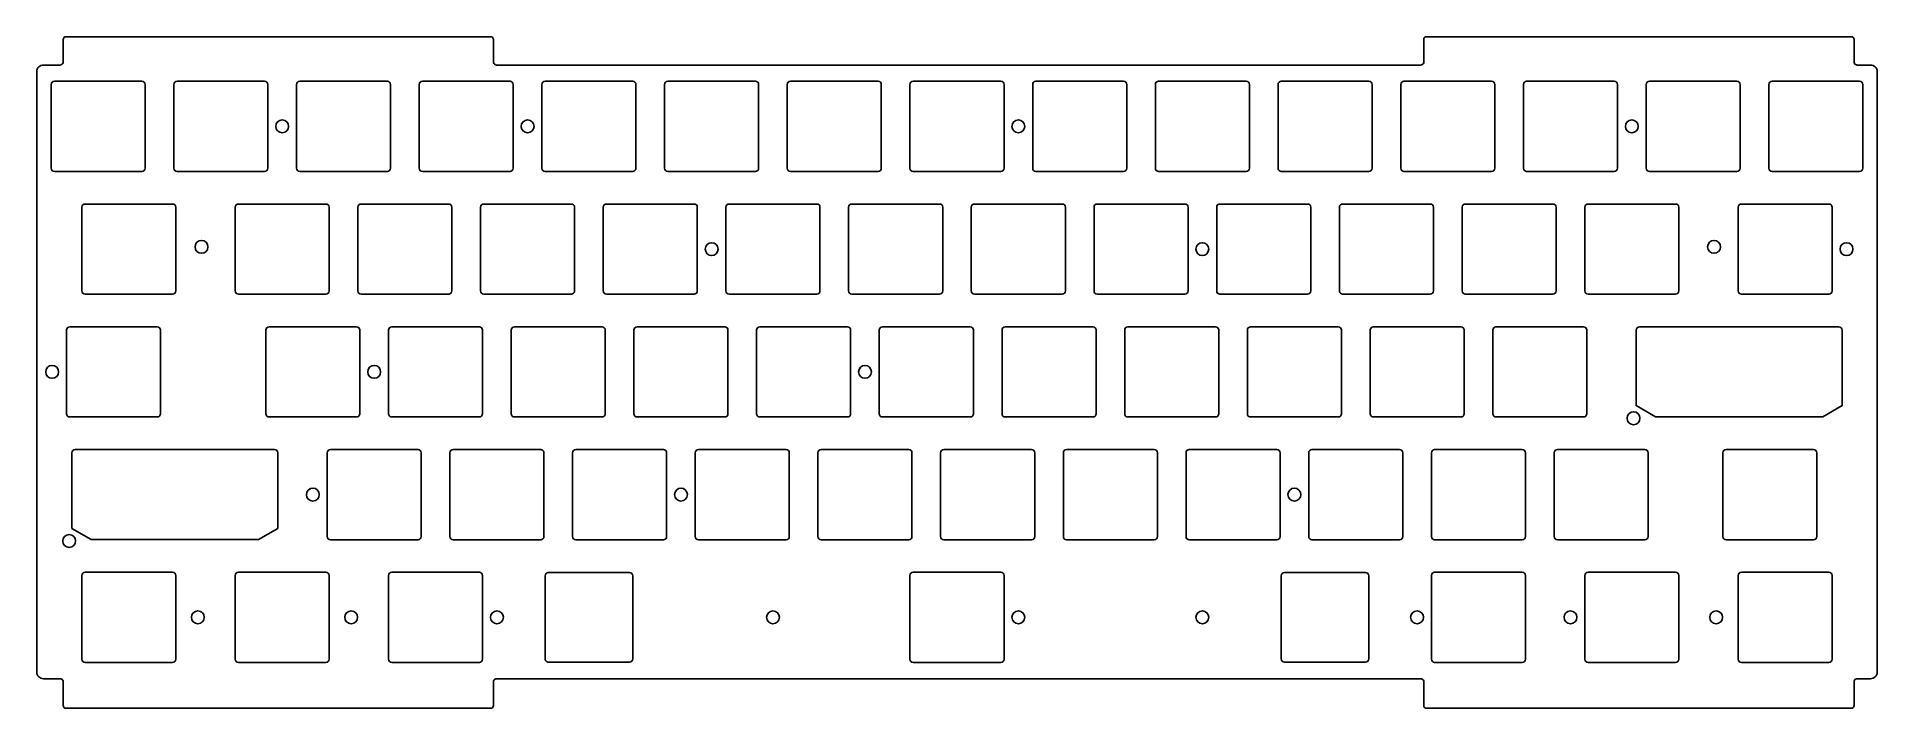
# Model space of a CAD drawing. Header units: millimetres. Extents: x -10 to 276, y -90 to 14.
import ezdxf

# ---------------------------------------------------------------- set-up
doc = ezdxf.new("R2010")
doc.units = ezdxf.units.MM
doc.layers.get('0').update_dxf_attribs({"linetype": 'CONTINUOUS'})
doc.layers.add('BLACK', color=7, linetype='CONTINUOUS')
doc.layers.add('Edge.Cuts', color=53, linetype='CONTINUOUS')

msp = doc.modelspace()

# ---------------------------------------------------------------- linework, layer by layer
for points in [[(240.35, 6.5), (240.35, -6.5, 0.4142123908), (240.85, -7), (254.45, -7, 0.4142135624), (254.95, -6.5), (254.95, 6.5, 0.4142135624), (254.45, 7), (240.85, 7, 0.4142123908)], [(259.4, 6.5), (259.4, -6.5, 0.4142123908), (259.9, -7), (273.5, -7, 0.4142135624), (274, -6.5), (274, 6.5, 0.4142135624), (273.5, 7), (259.9, 7, 0.4142123908)], [(254.6375, -12.55), (254.6375, -25.55, 0.4142123908), (255.1375, -26.05), (268.7375, -26.05, 0.4142135624), (269.2375, -25.55), (269.2375, -12.55, 0.4142135624), (268.7375, -12.05), (255.1375, -12.05, 0.4142123908)], [(238.79375, -31.625), (238.79375, -43.343), (241.79375, -45.075), (267.79375, -45.075), (270.79375, -43.343), (270.79375, -31.625, 0.4142135624), (270.29375, -31.125), (239.29375, -31.125, 0.4142123908)], [(-4.09375, -50.675), (-4.09375, -62.393), (-1.09375, -64.125), (24.90625, -64.125), (27.90625, -62.393), (27.90625, -50.675, 0.4142135624), (27.40625, -50.175), (-3.59375, -50.175, 0.4142123908)]]:
    msp.add_lwpolyline(points, format="xyb", close=True)
for centre in [(238.125, 0), (271.4625, -19.05), (238.39375, -45.3), (33.3375, -57.15), (-4.49375, -64.35)]:
    msp.add_circle(centre, 1)
at = {"layer": 'BLACK', "linetype": 'Continuous'}
for p, q in [((9.18125, -31.1), (-4.418749, -31.1)), ((-4.91875, -31.6), (-4.91875, -44.6)), ((9.68125, -44.6), (9.68125, -31.6)), ((-4.418749, -45.1), (9.18125, -45.1)), ((226.0625, -50.652003), (226.0625, -63.652051)), ((240.162412, -50.152051), (226.5625, -50.152051)), ((240.6625, -63.651903), (240.6625, -50.644041)), ((252.253712, -50.652003), (252.253712, -63.652003)), ((266.353712, -50.152003), (252.753712, -50.152003)), ((266.853712, -63.652003), (266.853712, -50.652003)), ((226.562512, -64.152051), (240.168657, -64.152051)), ((252.753712, -64.152003), (266.353712, -64.152003))]:
    msp.add_line(p, q, dxfattribs=at)
at = {"layer": 'BLACK'}
for centre, radius, start, end in [((-4.418749, -31.600001), 0.500001, 90, 179.99988541), ((9.18125, -31.6), 0.5, 0, 90), ((-4.418749, -44.599999), 0.500001, 180.00011459, 270), ((9.18125, -44.6), 0.5, 270, 0), ((226.562412, -50.652003), 0.499912, 89.98991497, 180), ((240.162412, -50.652203), 0.500152, 0.9350487, 90), ((252.753712, -50.652003), 0.5, 90, 180), ((266.353712, -50.652003), 0.5, 0, 90), ((226.562512, -63.652103), 0.499948, 179.99404138, 270), ((240.162312, -63.651903), 0.500188, 270.7268293, 0), ((252.753712, -63.652003), 0.5, 180, 270), ((266.353712, -63.652003), 0.5, 270, 0)]:
    msp.add_arc(centre, radius, start, end, dxfattribs=at)
at = {"layer": 'Edge.Cuts', "linetype": 'Continuous'}
for p, q in [((-5.405262, 13.623599), (-5.4249, 13.500004)), ((-5.4249, 13.500004), (-5.4249, 10.025004)), ((-5.348458, 13.735098), (-5.405262, 13.623599)), ((-5.259981, 13.823589), (-5.348458, 13.735098)), ((-5.148492, 13.880411), (-5.259981, 13.823589)), ((-5.0249, 13.900004), (-5.148492, 13.880411)), ((60.9751, 13.900004), (-5.0249, 13.900004)), ((61.09871, 13.880459), (60.9751, 13.900004)), ((61.210219, 13.823632), (61.09871, 13.880459)), ((61.29871, 13.735131), (61.210219, 13.823632)), ((61.355524, 13.623617), (61.29871, 13.735131)), ((61.3751, 13.500004), (61.355524, 13.623617)), ((61.3751, 10.025004), (61.3751, 13.500004)), ((205.844344, 13.623616), (205.824788, 13.500004)), ((205.824788, 13.500004), (205.824788, 10.025004)), ((205.901163, 13.735126), (205.844344, 13.623616)), ((205.989661, 13.82362), (205.901163, 13.735126)), ((206.101175, 13.880433), (205.989661, 13.82362)), ((206.224788, 13.900004), (206.101175, 13.880433)), ((272.224788, 13.900004), (206.224788, 13.900004)), ((272.348398, 13.88045), (272.224788, 13.900004)), ((272.459906, 13.823627), (272.348398, 13.88045)), ((272.548398, 13.735128), (272.459906, 13.823627)), ((272.605212, 13.623615), (272.548398, 13.735128)), ((272.624788, 13.500004), (272.605212, 13.623615)), ((272.624788, 10.025004), (272.624788, 13.500004)), ((-9.50534, 8.699969), (-9.525056, 8.500004)), ((-9.447014, 8.89225), (-9.50534, 8.699969)), ((-9.352296, 9.069458), (-9.447014, 8.89225)), ((-9.224828, 9.224782), (-9.352296, 9.069458)), ((-9.069506, 9.352254), (-9.224828, 9.224782)), ((-8.892301, 9.446976), (-9.069506, 9.352254)), ((-8.700021, 9.505306), (-8.892301, 9.446976)), ((-8.500056, 9.525004), (-8.700021, 9.505306)), ((-5.9249, 9.525004), (-8.500056, 9.525004)), ((-5.795495, 9.542092), (-5.9249, 9.525004)), ((-5.674906, 9.592028), (-5.795495, 9.542092)), ((-5.571352, 9.671475), (-5.674906, 9.592028)), ((-5.491891, 9.775019), (-5.571352, 9.671475)), ((-5.441939, 9.895601), (-5.491891, 9.775019)), ((-5.4249, 10.025004), (-5.441939, 9.895601)), ((61.392096, 9.895588), (61.3751, 10.025004)), ((61.442052, 9.774992), (61.392096, 9.895588)), ((61.52152, 9.671437), (61.442052, 9.774992)), ((61.625082, 9.591978), (61.52152, 9.671437)), ((61.745682, 9.542033), (61.625082, 9.591978)), ((61.8751, 9.525004), (61.745682, 9.542033)), ((205.324788, 9.525004), (61.8751, 9.525004)), ((205.454198, 9.542026), (205.324788, 9.525004)), ((205.574789, 9.591981), (205.454198, 9.542026)), ((205.678341, 9.671444), (205.574789, 9.591981)), ((205.7578, 9.775), (205.678341, 9.671444)), ((205.80775, 9.895593), (205.7578, 9.775)), ((205.824788, 10.025004), (205.80775, 9.895593)), ((272.641795, 9.89559), (272.624788, 10.025004)), ((272.69175, 9.774996), (272.641795, 9.89559)), ((272.771215, 9.671441), (272.69175, 9.774996)), ((272.874776, 9.591982), (272.771215, 9.671441)), ((272.995373, 9.542035), (272.874776, 9.591982)), ((273.124788, 9.525004), (272.995373, 9.542035)), ((275.199944, 9.525004), (273.124788, 9.525004)), ((275.399911, 9.5053), (275.199944, 9.525004)), ((275.592194, 9.446974), (275.399911, 9.5053)), ((275.769404, 9.352256), (275.592194, 9.446974)), ((275.924729, 9.224786), (275.769404, 9.352256)), ((276.052201, 9.069462), (275.924729, 9.224786)), ((276.146922, 8.892253), (276.052201, 9.069462)), ((276.20525, 8.699971), (276.146922, 8.892253)), ((276.224944, 8.500004), (276.20525, 8.699971)), ((-9.525056, 8.500004), (-9.525056, -84.699996)), ((-7.3, 6.499999), (-7.3, -6.499999)), ((6.8, 7), (-6.799999, 7)), ((7.3, -6.5), (7.3, 6.5)), ((11.75, 6.5), (11.75, -6.5)), ((25.85, 7), (12.25, 7)), ((26.35, -6.5), (26.35, 6.5)), ((30.8, 6.5), (30.8, -6.5)), ((44.9, 7), (31.3, 7)), ((45.4, -6.5), (45.4, 6.5)), ((49.85, 6.5), (49.85, -6.5)), ((63.95, 7), (50.35, 7)), ((64.45, -6.5), (64.45, 6.5)), ((68.9, 6.5), (68.9, -6.5)), ((83, 7), (69.4, 7)), ((83.5, -6.5), (83.5, 6.5)), ((87.95, 6.5), (87.95, -6.5)), ((102.05, 7), (88.45, 7)), ((102.55, -6.5), (102.55, 6.5)), ((107, 6.5), (107, -6.5)), ((121.1, 7), (107.5, 7)), ((121.6, -6.5), (121.6, 6.5)), ((126.05, 6.5), (126.05, -6.5)), ((140.15, 7), (126.55, 7)), ((140.65, -6.5), (140.65, 6.5)), ((145.1, 6.5), (145.1, -6.5)), ((159.2, 7), (145.6, 7)), ((159.7, -6.5), (159.7, 6.5)), ((164.15, 6.5), (164.15, -6.5)), ((178.25, 7), (164.65, 7)), ((178.75, -6.5), (178.75, 6.5)), ((183.2, 6.5), (183.2, -6.5)), ((197.3, 7), (183.7, 7)), ((197.8, -6.5), (197.8, 6.5)), ((202.25, 6.5), (202.25, -6.5)), ((216.35, 7), (202.75, 7)), ((216.85, -6.5), (216.85, 6.5)), ((221.3, 6.5), (221.3, -6.5)), ((235.4, 7), (221.8, 7)), ((235.9, -6.5), (235.9, 6.5)), ((276.224944, -84.699996), (276.224944, 8.500004)), ((-6.799999, -7), (6.8, -7)), ((12.25, -7), (25.85, -7)), ((31.3, -7), (44.9, -7)), ((50.35, -7), (63.95, -7)), ((69.4, -7), (83, -7)), ((88.45, -7), (102.05, -7)), ((107.5, -7), (121.1, -7)), ((126.55, -7), (140.15, -7)), ((145.6, -7), (159.2, -7)), ((164.65, -7), (178.25, -7)), ((183.7, -7), (197.3, -7)), ((202.75, -7), (216.35, -7)), ((221.8, -7), (235.4, -7)), ((-2.5375, -12.550001), (-2.5375, -25.549999)), ((11.5625, -12.05), (-2.037499, -12.05)), ((12.0625, -25.55), (12.0625, -12.55)), ((21.275, -12.55), (21.275, -25.55)), ((35.375, -12.05), (21.775, -12.05)), ((35.875, -25.55), (35.875, -12.55)), ((40.325, -12.55), (40.325, -25.55)), ((54.425, -12.05), (40.825, -12.05)), ((54.925, -25.55), (54.925, -12.55)), ((59.375, -12.55), (59.375, -25.55)), ((73.475, -12.05), (59.875, -12.05)), ((73.975, -25.55), (73.975, -12.55)), ((78.425, -12.55), (78.425, -25.55)), ((92.525, -12.05), (78.925, -12.05)), ((93.025, -25.55), (93.025, -12.55)), ((97.475, -12.55), (97.475, -25.55)), ((111.575, -12.05), (97.975, -12.05)), ((112.075, -25.55), (112.075, -12.55)), ((116.525, -12.55), (116.525, -25.55)), ((130.625, -12.05), (117.025, -12.05)), ((131.125, -25.55), (131.125, -12.55)), ((135.575, -12.55), (135.575, -25.55)), ((149.675, -12.05), (136.075, -12.05)), ((150.175, -25.55), (150.175, -12.55)), ((154.625, -12.55), (154.625, -25.55)), ((168.725, -12.05), (155.125, -12.05)), ((169.225, -25.55), (169.225, -12.55)), ((173.675, -12.55), (173.675, -25.55)), ((187.775, -12.05), (174.175, -12.05)), ((188.275, -25.55), (188.275, -12.55)), ((192.725, -12.55), (192.725, -25.55)), ((206.825, -12.05), (193.225, -12.05)), ((207.325, -25.55), (207.325, -12.55)), ((211.775, -12.55), (211.775, -25.55)), ((225.875, -12.05), (212.275, -12.05)), ((226.375, -25.55), (226.375, -12.55)), ((230.825, -12.55), (230.825, -25.55)), ((244.925, -12.05), (231.325, -12.05)), ((245.425, -25.55), (245.425, -12.55)), ((-2.037499, -26.05), (11.5625, -26.05)), ((21.775, -26.05), (35.375, -26.05)), ((40.825, -26.05), (54.425, -26.05)), ((59.875, -26.05), (73.475, -26.05)), ((78.925, -26.05), (92.525, -26.05)), ((97.975, -26.05), (111.575, -26.05)), ((117.025, -26.05), (130.625, -26.05)), ((136.075, -26.05), (149.675, -26.05)), ((155.125, -26.05), (168.725, -26.05)), ((174.175, -26.05), (187.775, -26.05)), ((193.225, -26.05), (206.825, -26.05)), ((212.275, -26.05), (225.875, -26.05)), ((231.325, -26.05), (244.925, -26.05)), ((40.1375, -31.1), (26.5375, -31.1)), ((59.1875, -31.1), (45.5875, -31.1)), ((78.2375, -31.1), (64.6375, -31.1)), ((97.2875, -31.1), (83.6875, -31.1)), ((116.3375, -31.1), (102.7375, -31.1)), ((135.3875, -31.1), (121.7875, -31.1)), ((154.4375, -31.1), (140.8375, -31.1)), ((173.4875, -31.1), (159.8875, -31.1)), ((192.5375, -31.1), (178.9375, -31.1)), ((211.5875, -31.1), (197.9875, -31.1)), ((230.6375, -31.1), (217.0375, -31.1)), ((26.0375, -31.6), (26.0375, -44.6)), ((40.6375, -44.6), (40.6375, -31.6)), ((45.0875, -31.6), (45.0875, -44.6)), ((59.6875, -44.6), (59.6875, -31.6)), ((64.1375, -31.6), (64.1375, -44.6)), ((78.7375, -44.6), (78.7375, -31.6)), ((83.1875, -31.6), (83.1875, -44.6)), ((97.7875, -44.6), (97.7875, -31.6)), ((102.2375, -31.6), (102.2375, -44.6)), ((116.8375, -44.6), (116.8375, -31.6)), ((121.2875, -31.6), (121.2875, -44.6)), ((135.8875, -44.6), (135.8875, -31.6)), ((140.3375, -31.6), (140.3375, -44.6)), ((154.9375, -44.6), (154.9375, -31.6)), ((159.3875, -31.6), (159.3875, -44.6)), ((173.9875, -44.6), (173.9875, -31.6)), ((178.4375, -31.6), (178.4375, -44.6)), ((193.0375, -44.6), (193.0375, -31.6)), ((197.4875, -31.6), (197.4875, -44.6)), ((212.0875, -44.6), (212.0875, -31.6)), ((216.5375, -31.6), (216.5375, -44.6)), ((231.1375, -44.6), (231.1375, -31.6)), ((26.5375, -45.1), (40.1375, -45.1)), ((45.5875, -45.1), (59.1875, -45.1)), ((64.6375, -45.1), (78.2375, -45.1)), ((83.6875, -45.1), (97.2875, -45.1)), ((102.7375, -45.1), (116.3375, -45.1)), ((121.7875, -45.1), (135.3875, -45.1)), ((140.8375, -45.1), (154.4375, -45.1)), ((159.8875, -45.1), (173.4875, -45.1)), ((178.9375, -45.1), (192.5375, -45.1)), ((197.9875, -45.1), (211.5875, -45.1)), ((217.0375, -45.1), (230.6375, -45.1)), ((35.5625, -50.65), (35.5625, -63.65)), ((49.6625, -50.15), (36.0625, -50.15)), ((50.1625, -63.65), (50.1625, -50.65)), ((54.6125, -50.65), (54.6125, -63.65)), ((68.7125, -50.15), (55.1125, -50.15)), ((69.2125, -63.65), (69.2125, -50.65)), ((73.6625, -50.65), (73.6625, -63.65)), ((87.7625, -50.15), (74.1625, -50.15)), ((88.2625, -63.65), (88.2625, -50.65)), ((92.7125, -50.65), (92.7125, -63.65)), ((106.8125, -50.15), (93.2125, -50.15)), ((107.3125, -63.65), (107.3125, -50.65)), ((111.7625, -50.65), (111.7625, -63.65)), ((125.8625, -50.15), (112.2625, -50.15)), ((126.3625, -63.65), (126.3625, -50.65)), ((130.8125, -50.65), (130.8125, -63.65)), ((144.9125, -50.15), (131.3125, -50.15)), ((145.4125, -63.65), (145.4125, -50.65)), ((149.8625, -50.65), (149.8625, -63.65)), ((163.9625, -50.15), (150.3625, -50.15)), ((164.4625, -63.65), (164.4625, -50.65)), ((168.9125, -50.65), (168.9125, -63.65)), ((183.0125, -50.15), (169.4125, -50.15)), ((183.5125, -63.65), (183.5125, -50.65)), ((187.9625, -50.65), (187.9625, -63.65)), ((202.0625, -50.15), (188.4625, -50.15)), ((202.5625, -63.65), (202.5625, -50.65)), ((207.0125, -50.65), (207.0125, -63.65)), ((221.1125, -50.15), (207.5125, -50.15)), ((221.6125, -63.65), (221.6125, -50.65)), ((36.0625, -64.15), (49.6625, -64.15)), ((55.1125, -64.15), (68.7125, -64.15)), ((74.1625, -64.15), (87.7625, -64.15)), ((93.2125, -64.15), (106.8125, -64.15)), ((112.2625, -64.15), (125.8625, -64.15)), ((131.3125, -64.15), (144.9125, -64.15)), ((150.3625, -64.15), (163.9625, -64.15)), ((169.4125, -64.15), (183.0125, -64.15)), ((188.4625, -64.15), (202.0625, -64.15)), ((207.5125, -64.15), (221.1125, -64.15)), ((-2.5375, -69.700001), (-2.5375, -82.699999)), ((11.5625, -69.2), (-2.037499, -69.2)), ((12.0625, -82.7), (12.0625, -69.7)), ((21.275, -69.7), (21.275, -82.7)), ((35.375, -69.2), (21.775, -69.2)), ((35.875, -82.7), (35.875, -69.7)), ((45.0875, -69.7), (45.0875, -82.7)), ((59.1875, -69.2), (45.5875, -69.2)), ((59.6875, -82.7), (59.6875, -69.7)), ((69.3934, -69.75), (69.3934, -82.65)), ((82.4934, -69.25), (69.8934, -69.25)), ((82.9934, -82.65), (82.9934, -69.75)), ((126.05, -69.7), (126.05, -82.7)), ((140.15, -69.2), (126.55, -69.2)), ((140.65, -82.7), (140.65, -69.7)), ((183.7, -82.65), (183.7, -69.75)), ((184.2, -69.25), (196.8, -69.25)), ((197.3, -69.75), (197.3, -82.65)), ((207.0125, -69.7), (207.0125, -82.7)), ((221.1125, -69.2), (207.5125, -69.2)), ((221.6125, -82.7), (221.6125, -69.7)), ((230.825, -69.7), (230.825, -82.7)), ((244.925, -69.2), (231.325, -69.2)), ((245.425, -82.7), (245.425, -69.7)), ((254.6375, -69.7), (254.6375, -82.7)), ((268.7375, -69.2), (255.1375, -69.2)), ((269.2375, -82.7), (269.2375, -69.7)), ((-9.525056, -84.699996), (-9.505344, -84.899957)), ((-9.505344, -84.899957), (-9.447005, -85.092232)), ((-9.447005, -85.092232), (-9.352281, -85.269434)), ((-9.352281, -85.269434), (-9.22481, -85.424754)), ((-9.22481, -85.424754), (-9.069492, -85.552226)), ((-9.069492, -85.552226), (-8.892291, -85.646952)), ((-8.892291, -85.646952), (-8.700017, -85.705293)), ((-8.700017, -85.705293), (-8.500056, -85.724996)), ((-8.500056, -85.724996), (-5.9249, -85.724996)), ((-5.9249, -85.724996), (-5.795499, -85.742042)), ((-2.037499, -83.2), (11.5625, -83.2)), ((21.775, -83.2), (35.375, -83.2)), ((45.5875, -83.2), (59.1875, -83.2)), ((61.745692, -85.742058), (61.8751, -85.724996)), ((61.8751, -85.724996), (205.324788, -85.724996)), ((69.8934, -83.15), (82.4934, -83.15)), ((126.55, -83.2), (140.15, -83.2)), ((196.8, -83.15), (184.2, -83.15)), ((205.324788, -85.724996), (205.454192, -85.742039)), ((207.5125, -83.2), (221.1125, -83.2)), ((231.325, -83.2), (244.925, -83.2)), ((255.1375, -83.2), (268.7375, -83.2)), ((272.995379, -85.742049), (273.124788, -85.724996)), ((273.124788, -85.724996), (275.199944, -85.724996)), ((275.199944, -85.724996), (275.399914, -85.705304)), ((275.399914, -85.705304), (275.5922, -85.646977)), ((275.5922, -85.646977), (275.769413, -85.552258)), ((275.769413, -85.552258), (275.924741, -85.424787)), ((275.924741, -85.424787), (276.052216, -85.269461)), ((276.052216, -85.269461), (276.146939, -85.092251)), ((276.146939, -85.092251), (276.20527, -84.899966)), ((276.20527, -84.899966), (276.224944, -84.699996)), ((-5.795499, -85.742042), (-5.674918, -85.791996)), ((-5.674918, -85.791996), (-5.571374, -85.871457)), ((-5.571374, -85.871457), (-5.491922, -85.975008)), ((-5.491922, -85.975008), (-5.441978, -86.095593)), ((-5.441978, -86.095593), (-5.4249, -86.224996)), ((-5.4249, -86.224996), (-5.4249, -89.900003)), ((61.3751, -86.224996), (61.392136, -86.095589)), ((61.3751, -89.900003), (61.3751, -86.224996)), ((61.392136, -86.095589), (61.442087, -85.975002)), ((61.442087, -85.975002), (61.521547, -85.871453)), ((61.521547, -85.871453), (61.625102, -85.792)), ((61.625102, -85.792), (61.745692, -85.742058)), ((205.454192, -85.742039), (205.574776, -85.791992)), ((205.574776, -85.791992), (205.678322, -85.871452)), ((205.678322, -85.871452), (205.757776, -85.975004)), ((205.757776, -85.975004), (205.807721, -86.095591)), ((205.807721, -86.095591), (205.824788, -86.224996)), ((205.824788, -86.224996), (205.824788, -89.900003)), ((272.624788, -86.224996), (272.641824, -86.095588)), ((272.624788, -89.900003), (272.624788, -86.224996)), ((272.641824, -86.095588), (272.691775, -85.975)), ((272.691775, -85.975), (272.771234, -85.871449)), ((272.771234, -85.871449), (272.874789, -85.791994)), ((272.874789, -85.791994), (272.995379, -85.742049)), ((-5.4249, -89.900003), (-5.405319, -90.023602)), ((-5.405319, -90.023602), (-5.348501, -90.135101)), ((-5.348501, -90.135101), (-5.260007, -90.223583)), ((-5.260007, -90.223583), (-5.148502, -90.280387)), ((-5.148502, -90.280387), (-5.0249, -90.300003)), ((-5.0249, -90.300003), (60.9751, -90.300003)), ((60.9751, -90.300003), (61.098699, -90.280416)), ((61.098699, -90.280416), (61.210197, -90.223597)), ((61.210197, -90.223597), (61.298682, -90.135105)), ((61.298682, -90.135105), (61.355494, -90.023603)), ((61.355494, -90.023603), (61.3751, -89.900003)), ((205.824788, -89.900003), (205.844369, -90.023604)), ((205.844369, -90.023604), (205.901187, -90.135104)), ((205.901187, -90.135104), (205.98968, -90.223588)), ((205.98968, -90.223588), (206.101185, -90.280395)), ((206.101185, -90.280395), (206.224788, -90.300003)), ((206.224788, -90.300003), (272.224788, -90.300003)), ((272.224788, -90.300003), (272.34839, -90.280419)), ((272.34839, -90.280419), (272.459891, -90.223601)), ((272.459891, -90.223601), (272.54838, -90.135109)), ((272.54838, -90.135109), (272.605194, -90.023606)), ((272.605194, -90.023606), (272.624788, -89.900003))]:
    msp.add_line(p, q, dxfattribs=at)
at = {"layer": 'Edge.Cuts'}
for centre in [(28.575, 0), (66.675, 0), (142.875, 0), (16.04875, -18.7), (95.25, -19.05), (171.45, -19.05), (250.9012, -18.7), (-7.14375, -38.1), (42.8625, -38.1), (119.0625, -38.1), (90.4875, -57.15), (185.7375, -57.15), (15.478125, -76.2), (39.290625, -76.2), (61.9125, -76.2), (104.775, -76.2), (142.875, -76.2), (171.45, -76.2), (204.7875, -76.2), (228.6, -76.2), (251.221875, -76.2)]:
    msp.add_circle(centre, 1, dxfattribs=at)
for centre, radius, start, end in [((-6.799999, 6.499999), 0.500001, 90, 180), ((6.8, 6.5), 0.5, 0, 90), ((12.25, 6.5), 0.5, 90, 180), ((25.85, 6.5), 0.5, 0, 90), ((31.3, 6.5), 0.5, 90, 180), ((44.9, 6.5), 0.5, 0, 90), ((50.35, 6.5), 0.5, 90, 180), ((63.95, 6.5), 0.5, 0, 90), ((69.4, 6.5), 0.5, 90, 180), ((83, 6.5), 0.5, 0, 90), ((88.45, 6.5), 0.5, 90, 180), ((102.05, 6.5), 0.5, 0, 90), ((107.5, 6.5), 0.5, 90, 180), ((121.1, 6.5), 0.5, 0, 90), ((126.55, 6.5), 0.5, 90, 180), ((140.15, 6.5), 0.5, 0, 90), ((145.6, 6.5), 0.5, 90, 180), ((159.2, 6.5), 0.5, 0, 90), ((164.65, 6.5), 0.5, 90, 180), ((178.25, 6.5), 0.5, 0, 90), ((183.7, 6.5), 0.5, 90, 180), ((197.3, 6.5), 0.5, 0, 90), ((202.75, 6.5), 0.5, 90, 180), ((216.35, 6.5), 0.5, 0, 90), ((221.8, 6.5), 0.5, 90, 180), ((235.4, 6.5), 0.5, 0, 90), ((-6.799999, -6.499999), 0.500001, 180, 270), ((6.8, -6.5), 0.5, 270, 0), ((12.25, -6.5), 0.5, 180, 270), ((25.85, -6.5), 0.5, 270, 0), ((31.3, -6.5), 0.5, 180, 270), ((44.9, -6.5), 0.5, 270, 0), ((50.35, -6.5), 0.5, 180, 270), ((63.95, -6.5), 0.5, 270, 0), ((69.4, -6.5), 0.5, 180, 270), ((83, -6.5), 0.5, 270, 0), ((88.45, -6.5), 0.5, 180, 270), ((102.05, -6.5), 0.5, 270, 0), ((107.5, -6.5), 0.5, 180, 270), ((121.1, -6.5), 0.5, 270, 0), ((126.55, -6.5), 0.5, 180, 270), ((140.15, -6.5), 0.5, 270, 0), ((145.6, -6.5), 0.5, 180, 270), ((159.2, -6.5), 0.5, 270, 0), ((164.65, -6.5), 0.5, 180, 270), ((178.25, -6.5), 0.5, 270, 0), ((183.7, -6.5), 0.5, 180, 270), ((197.3, -6.5), 0.5, 270, 0), ((202.75, -6.5), 0.5, 180, 270), ((216.35, -6.5), 0.5, 270, 0), ((221.8, -6.5), 0.5, 180, 270), ((235.4, -6.5), 0.5, 270, 0), ((-2.037499, -12.550001), 0.500001, 90, 180), ((11.5625, -12.55), 0.5, 0, 90), ((21.775, -12.55), 0.5, 90, 180), ((35.375, -12.55), 0.5, 0, 90), ((40.825, -12.55), 0.5, 90, 180), ((54.425, -12.55), 0.5, 0, 90), ((59.875, -12.55), 0.5, 90, 180), ((73.475, -12.55), 0.5, 0, 90), ((78.925, -12.55), 0.5, 90, 180), ((92.525, -12.55), 0.5, 0, 90), ((97.975, -12.55), 0.5, 90, 180), ((111.575, -12.55), 0.5, 0, 90), ((117.025, -12.55), 0.5, 90, 180), ((130.625, -12.55), 0.5, 0, 90), ((136.075, -12.55), 0.5, 90, 180), ((149.675, -12.55), 0.5, 0, 90), ((155.125, -12.55), 0.5, 90, 180), ((168.725, -12.55), 0.5, 0, 90), ((174.175, -12.55), 0.5, 90, 180), ((187.775, -12.55), 0.5, 0, 90), ((193.225, -12.55), 0.5, 90, 180), ((206.825, -12.55), 0.5, 0, 90), ((212.275, -12.55), 0.5, 90, 180), ((225.875, -12.55), 0.5, 0, 90), ((231.325, -12.55), 0.5, 90, 180), ((244.925, -12.55), 0.5, 0, 90), ((-2.037499, -25.549999), 0.500001, 180, 270), ((11.5625, -25.55), 0.5, 270, 0), ((21.775, -25.55), 0.5, 180, 270), ((35.375, -25.55), 0.5, 270, 0), ((40.825, -25.55), 0.5, 180, 270), ((54.425, -25.55), 0.5, 270, 0), ((59.875, -25.55), 0.5, 180, 270), ((73.475, -25.55), 0.5, 270, 0), ((78.925, -25.55), 0.5, 180, 270), ((92.525, -25.55), 0.5, 270, 0), ((97.975, -25.55), 0.5, 180, 270), ((111.575, -25.55), 0.5, 270, 0), ((117.025, -25.55), 0.5, 180, 270), ((130.625, -25.55), 0.5, 270, 0), ((136.075, -25.55), 0.5, 180, 270), ((149.675, -25.55), 0.5, 270, 0), ((155.125, -25.55), 0.5, 180, 270), ((168.725, -25.55), 0.5, 270, 0), ((174.175, -25.55), 0.5, 180, 270), ((187.775, -25.55), 0.5, 270, 0), ((193.225, -25.55), 0.5, 180, 270), ((206.825, -25.55), 0.5, 270, 0), ((212.275, -25.55), 0.5, 180, 270), ((225.875, -25.55), 0.5, 270, 0), ((231.325, -25.55), 0.5, 180, 270), ((244.925, -25.55), 0.5, 270, 0), ((26.5375, -31.6), 0.5, 90, 180), ((40.1375, -31.6), 0.5, 0, 90), ((45.5875, -31.6), 0.5, 90, 180), ((59.1875, -31.6), 0.5, 0, 90), ((64.6375, -31.6), 0.5, 90, 180), ((78.2375, -31.6), 0.5, 0, 90), ((83.6875, -31.6), 0.5, 90, 180), ((97.2875, -31.6), 0.5, 0, 90), ((102.7375, -31.6), 0.5, 90, 180), ((116.3375, -31.6), 0.5, 0, 90), ((121.7875, -31.6), 0.5, 90, 180), ((135.3875, -31.6), 0.5, 0, 90), ((140.8375, -31.6), 0.5, 90, 180), ((154.4375, -31.6), 0.5, 0, 90), ((159.8875, -31.6), 0.5, 90, 180), ((173.4875, -31.6), 0.5, 0, 90), ((178.9375, -31.6), 0.5, 90, 180), ((192.5375, -31.6), 0.5, 0, 90), ((197.9875, -31.6), 0.5, 90, 180), ((211.5875, -31.6), 0.5, 0, 90), ((217.0375, -31.6), 0.5, 90, 180), ((230.6375, -31.6), 0.5, 0, 90), ((26.5375, -44.6), 0.5, 180, 270), ((40.1375, -44.6), 0.5, 270, 0), ((45.5875, -44.6), 0.5, 180, 270), ((59.1875, -44.6), 0.5, 270, 0), ((64.6375, -44.6), 0.5, 180, 270), ((78.2375, -44.6), 0.5, 270, 0), ((83.6875, -44.6), 0.5, 180, 270), ((97.2875, -44.6), 0.5, 270, 0), ((102.7375, -44.6), 0.5, 180, 270), ((116.3375, -44.6), 0.5, 270, 0), ((121.7875, -44.6), 0.5, 180, 270), ((135.3875, -44.6), 0.5, 270, 0), ((140.8375, -44.6), 0.5, 180, 270), ((154.4375, -44.6), 0.5, 270, 0), ((159.8875, -44.6), 0.5, 180, 270), ((173.4875, -44.6), 0.5, 270, 0), ((178.9375, -44.6), 0.5, 180, 270), ((192.5375, -44.6), 0.5, 270, 0), ((197.9875, -44.6), 0.5, 180, 270), ((211.5875, -44.6), 0.5, 270, 0), ((217.0375, -44.6), 0.5, 180, 270), ((230.6375, -44.6), 0.5, 270, 0), ((36.0625, -50.65), 0.5, 90, 180), ((49.6625, -50.65), 0.5, 0, 90), ((55.1125, -50.65), 0.5, 90, 180), ((68.7125, -50.65), 0.5, 0, 90), ((74.1625, -50.65), 0.5, 90, 180), ((87.7625, -50.65), 0.5, 0, 90), ((93.2125, -50.65), 0.5, 90, 180), ((106.8125, -50.65), 0.5, 0, 90), ((112.2625, -50.65), 0.5, 90, 180), ((125.8625, -50.65), 0.5, 0, 90), ((131.3125, -50.65), 0.5, 90, 180), ((144.9125, -50.65), 0.5, 0, 90), ((150.3625, -50.65), 0.5, 90, 180), ((163.9625, -50.65), 0.5, 0, 90), ((169.4125, -50.65), 0.5, 90, 180), ((183.0125, -50.65), 0.5, 0, 90), ((188.4625, -50.65), 0.5, 90, 180), ((202.0625, -50.65), 0.5, 0, 90), ((207.5125, -50.65), 0.5, 90, 180), ((221.1125, -50.65), 0.5, 0, 90), ((36.0625, -63.65), 0.5, 180, 270), ((49.6625, -63.65), 0.5, 270, 0), ((55.1125, -63.65), 0.5, 180, 270), ((68.7125, -63.65), 0.5, 270, 0), ((74.1625, -63.65), 0.5, 180, 270), ((87.7625, -63.65), 0.5, 270, 0), ((93.2125, -63.65), 0.5, 180, 270), ((106.8125, -63.65), 0.5, 270, 0), ((112.2625, -63.65), 0.5, 180, 270), ((125.8625, -63.65), 0.5, 270, 0), ((131.3125, -63.65), 0.5, 180, 270), ((144.9125, -63.65), 0.5, 270, 0), ((150.3625, -63.65), 0.5, 180, 270), ((163.9625, -63.65), 0.5, 270, 0), ((169.4125, -63.65), 0.5, 180, 270), ((183.0125, -63.65), 0.5, 270, 0), ((188.4625, -63.65), 0.5, 180, 270), ((202.0625, -63.65), 0.5, 270, 0), ((207.5125, -63.65), 0.5, 180, 270), ((221.1125, -63.65), 0.5, 270, 0), ((-2.037478, -69.700041), 0.500022, 90.00240623, 179.99541654), ((11.562522, -69.700041), 0.500041, 0.00469846, 90.00252081), ((21.775022, -69.700041), 0.500022, 90.00252081, 179.99530195), ((35.375022, -69.700041), 0.500041, 0.00469846, 90.00252081), ((45.587522, -69.700041), 0.500022, 90.00252081, 179.99530195), ((59.187522, -69.700041), 0.500041, 0.00469846, 90.00252081), ((69.893422, -69.750041), 0.500022, 90.00252081, 179.99530195), ((82.493422, -69.750041), 0.500041, 0.00469846, 90.00252081), ((126.550022, -69.700041), 0.500022, 90.00252081, 179.99530195), ((140.150022, -69.700041), 0.500041, 0.00469846, 90.00252081), ((184.200022, -69.750041), 0.500022, 90.00252081, 179.99530195), ((196.800022, -69.750041), 0.500041, 0.00469846, 90.00252081), ((207.512522, -69.700041), 0.500022, 90.00252081, 179.99530195), ((221.112522, -69.700041), 0.500041, 0.00469846, 90.00252081), ((231.325022, -69.700041), 0.500022, 90.00252081, 179.99530195), ((244.925022, -69.700041), 0.500041, 0.00469846, 90.00252081), ((255.137522, -69.700041), 0.500022, 90.00252081, 179.99530195), ((268.737522, -69.700041), 0.500041, 0.00469846, 90.00252081), ((-2.037478, -82.700041), 0.499959, 179.99518737, 269.99759338), ((11.562522, -82.700041), 0.499978, 269.99747878, 0.00469846), ((21.775022, -82.700041), 0.499959, 179.99530195, 269.99747878), ((35.375022, -82.700041), 0.499978, 269.99747878, 0.00469846), ((45.587522, -82.700041), 0.499959, 179.99530195, 269.99747878), ((59.187522, -82.700041), 0.499978, 269.99747878, 0.00469846), ((69.893422, -82.650041), 0.499959, 179.99530195, 269.99747878), ((82.493422, -82.650041), 0.499978, 269.99747878, 0.00469846), ((126.550022, -82.700041), 0.499959, 179.99530195, 269.99747878), ((140.150022, -82.700041), 0.499978, 269.99747878, 0.00469846), ((184.200022, -82.650041), 0.499959, 179.99530195, 269.99747878), ((196.800022, -82.650041), 0.499978, 269.99747878, 0.00469846), ((207.512522, -82.700041), 0.499959, 179.99530195, 269.99747878), ((221.112522, -82.700041), 0.499978, 269.99747878, 0.00469846), ((231.325022, -82.700041), 0.499959, 179.99530195, 269.99747878), ((244.925022, -82.700041), 0.499978, 269.99747878, 0.00469846), ((255.137522, -82.700041), 0.499959, 179.99530195, 269.99747878), ((268.737522, -82.700041), 0.499978, 269.99747878, 0.00469846)]:
    msp.add_arc(centre, radius, start, end, dxfattribs=at)

doc.saveas('drawing.dxf')
